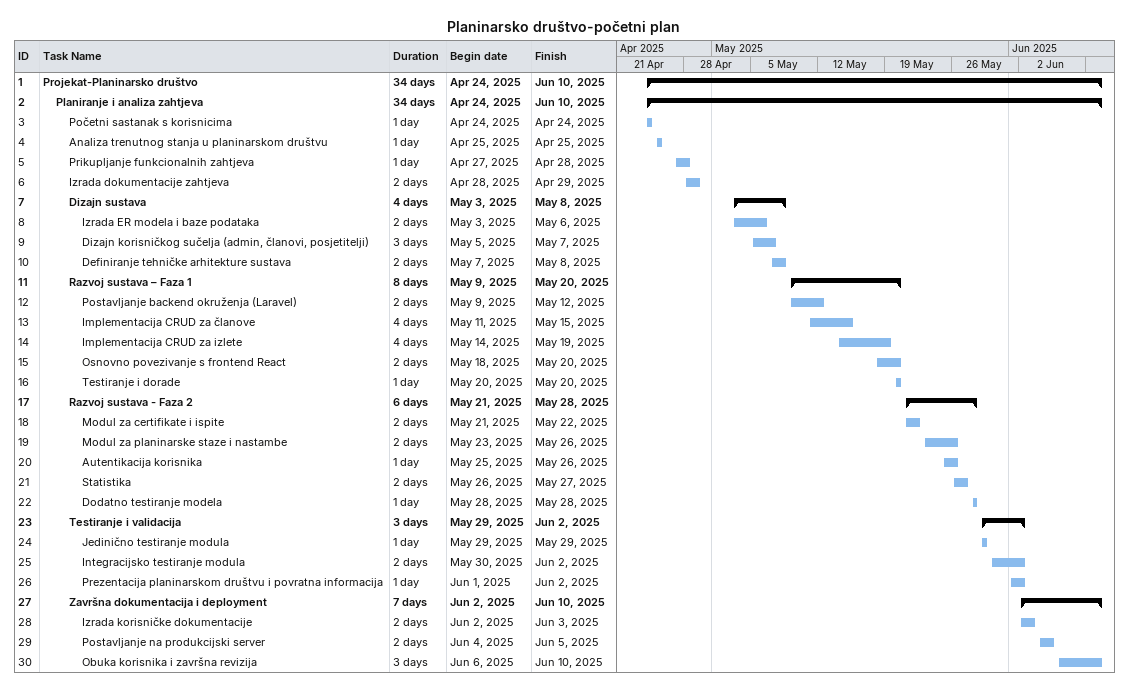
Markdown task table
Planinarsko društvo-početni plan

| ID | Level | Task | Duration | Start | Finish |
|---|---|---|---|---|---|
| 1 | 1 | **Projekat-Planinarsko društvo** | 34d | 2025-04-24 | 2025-06-10 |
| 2 | 2 | **Planiranje i analiza zahtjeva** | 34d | 2025-04-24 | 2025-06-10 |
| 3 | 3 | Početni sastanak s korisnicima | 1d | 2025-04-24 | 2025-04-24 |
| 4 | 3 | Analiza trenutnog stanja u planinarskom društvu | 1d | 2025-04-25 | 2025-04-25 |
| 5 | 3 | Prikupljanje funkcionalnih zahtjeva | 1d | 2025-04-27 | 2025-04-28 |
| 6 | 3 | Izrada dokumentacije zahtjeva | 2d | 2025-04-28 | 2025-04-29 |
| 7 | 3 | **Dizajn sustava** | 4d | 2025-05-03 | 2025-05-08 |
| 8 | 4 | Izrada ER modela i baze podataka | 2d | 2025-05-03 | 2025-05-06 |
| 9 | 4 | Dizajn korisničkog sučelja (admin, članovi, posjetitelji) | 3d | 2025-05-05 | 2025-05-07 |
| 10 | 4 | Definiranje tehničke arhitekture sustava | 2d | 2025-05-07 | 2025-05-08 |
| 11 | 3 | **Razvoj sustava – Faza 1** | 8d | 2025-05-09 | 2025-05-20 |
| 12 | 4 | Postavljanje backend okruženja (Laravel) | 2d | 2025-05-09 | 2025-05-12 |
| 13 | 4 | Implementacija CRUD za članove | 4d | 2025-05-11 | 2025-05-15 |
| 14 | 4 | Implementacija CRUD za izlete | 4d | 2025-05-14 | 2025-05-19 |
| 15 | 4 | Osnovno povezivanje s frontend React | 2d | 2025-05-18 | 2025-05-20 |
| 16 | 4 | Testiranje i dorade | 1d | 2025-05-20 | 2025-05-20 |
| 17 | 3 | **Razvoj sustava - Faza 2** | 6d | 2025-05-21 | 2025-05-28 |
| 18 | 4 | Modul za certifikate i ispite | 2d | 2025-05-21 | 2025-05-22 |
| 19 | 4 | Modul za planinarske staze i nastambe | 2d | 2025-05-23 | 2025-05-26 |
| 20 | 4 | Autentikacija korisnika | 1d | 2025-05-25 | 2025-05-26 |
| 21 | 4 | Statistika | 2d | 2025-05-26 | 2025-05-27 |
| 22 | 4 | Dodatno testiranje modela | 1d | 2025-05-28 | 2025-05-28 |
| 23 | 3 | **Testiranje i validacija** | 3d | 2025-05-29 | 2025-06-02 |
| 24 | 4 | Jedinično testiranje modula | 1d | 2025-05-29 | 2025-05-29 |
| 25 | 4 | Integracijsko testiranje modula | 2d | 2025-05-30 | 2025-06-02 |
| 26 | 4 | Prezentacija planinarskom društvu i povratna informacija | 1d | 2025-06-01 | 2025-06-02 |
| 27 | 3 | **Završna dokumentacija i deployment** | 7d | 2025-06-02 | 2025-06-10 |
| 28 | 4 | Izrada korisničke dokumentacije | 2d | 2025-06-02 | 2025-06-03 |
| 29 | 4 | Postavljanje na produkcijski server | 2d | 2025-06-04 | 2025-06-05 |
| 30 | 4 | Obuka korisnika i završna revizija | 3d | 2025-06-06 | 2025-06-10 |
